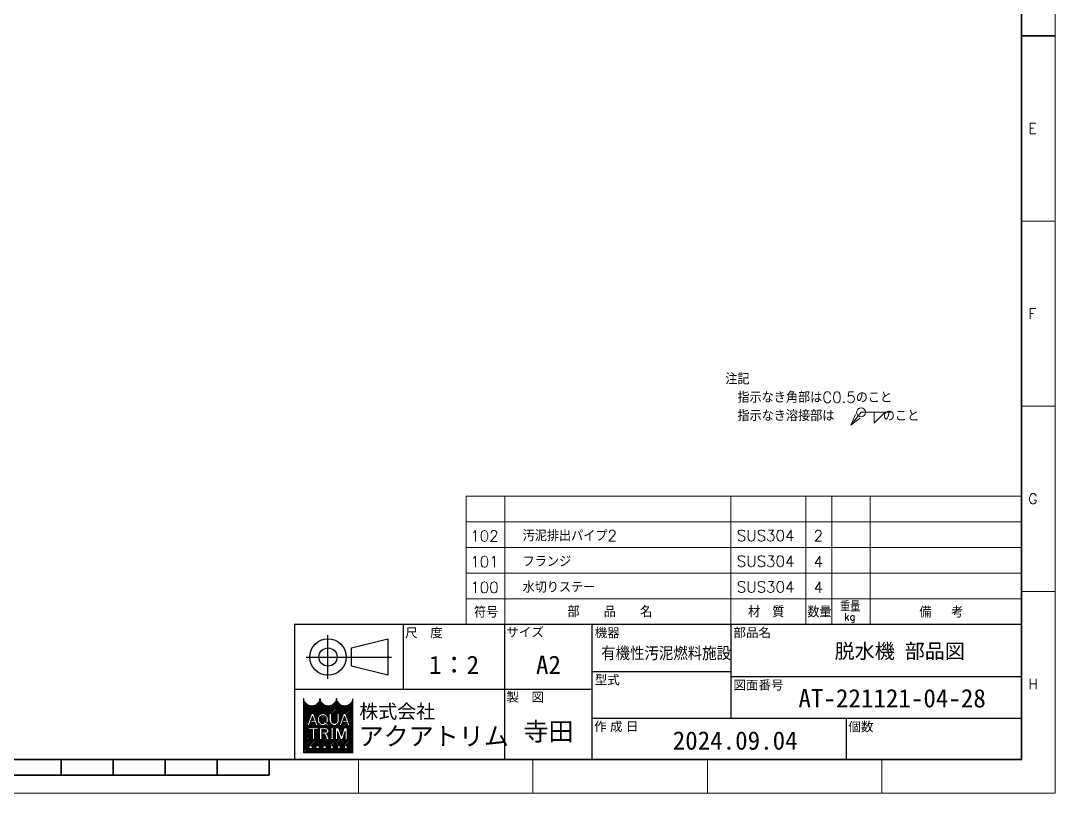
# Model space of a CAD drawing. Header units: millimetres. Extents: x 0 to 1176, y -11 to 828.
# Drawn here: x 613 to 1176, y 0 to 421 of the extents above; entities that cross this region are included whole.
import ezdxf
from ezdxf.enums import TextEntityAlignment as Align

# ---------------------------------------------------------------- set-up
doc = ezdxf.new("R2010")
doc.units = ezdxf.units.MM
doc.header["$LTSCALE"] = 0.8
for name, color, linetype, lineweight in [('07_TEXT', 3, 'Continuous', 13), ('08_DIM', 3, 'Continuous', 13), ('90_FRAME', 5, 'Continuous', 35)]:
    doc.layers.add(name, color=color, linetype=linetype, lineweight=lineweight)
doc.layers.add('91_BLANK', color=5, linetype='Continuous', lineweight=0, plot=False)
doc.styles.add('KSS_TXT', font='txt.shx', dxfattribs={"bigfont": 'extfont2.shx'})
doc.styles.add('MS_G', font='MS Gothic.ttf')
doc.styles.get("Standard").update_dxf_attribs({"font": 'txt.shx', "bigfont": 'extfont2.shx'})
doc.styles.add('表題用', font='MS PGothic.ttf')
doc.dimstyles.new('KSS_DIM', dxfattribs={"dimscale": 2, "dimtxt": 3, "dimasz": 2.5, "dimexe": 1.25, "dimexo": 0.625, "dimtad": 1, "dimdsep": 46, "dimtxsty": 'KSS_TXT', "dimblk": 'OPEN30', "dimcen": 0, "dimazin": 2, "dimtfac": 0.75, "dimtmove": 0, "dimatfit": 3, "dimldrblk": 'OPEN30', "dimfxl": 1.25, "dimtolj": 1, "dimarcsym": 0})

# ---------------------------------------------------------------- blocks, each defined once
blk = doc.blocks.new('Weld-line')
blk.add_line((0, 0), (1, 0))
blk = doc.blocks.new('Weld10-s5')
blk.add_circle((0, 0), 2)
blk = doc.blocks.new('Weld10-a1')
for p, q in [((5, 0), (0, 5)), ((0, 5), (0, 0)), ((0, 0), (5, 0))]:
    blk.add_line(p, q)
at = {"width": 0.9}
blk.add_attdef('S', text='', height=2.8, dxfattribs=at).set_placement((-2, 1), align=Align.RIGHT)
blk.add_attdef('L', (8, 1), '', height=2.8, dxfattribs=at)
blk = doc.blocks.new('_Open30')
at = {"color": 0, "linetype": 'ByBlock', "lineweight": -2}
for p, q in [((-1, 0.26794919), (0, 0)), ((0, 0), (-1, -0.26794919)), ((0, 0), (-1, 0))]:
    blk.add_line(p, q, dxfattribs=at)
blk = doc.blocks.new('Jis_w20130906110600')
blk.add_blockref('Weld10-s5', (0, 0))
at = {"xscale": -1, "rotation": 180}
blk.add_blockref('Weld10-a1', (6, 0), dxfattribs=at)
at = {"layer": '08_DIM', "xscale": 14, "yscale": 14, "zscale": 14}
blk.add_blockref('Weld-line', (0, 0), dxfattribs=at)
at = {"style": 'KSS_TXT', "flags": 1}
blk.add_attdef('JISINFO', (0, 0), '', height=3, dxfattribs=at)
at = {"layer": '08_DIM'}
blk.add_leader([(-4.630805428080293, -5.765361229938435), (0, 0)], dimstyle='KSS_DIM', dxfattribs=at)

msp = doc.modelspace()

# ---------------------------------------------------------------- hatches: boundary and pattern name
at = {"layer": '90_FRAME', "lineweight": 5}
h = msp.add_hatch(dxfattribs=at)
h.set_pattern_fill('_USER', color=4, scale=0.6, angle=45, pattern_type=0)
h.set_pattern_definition([(45, (-472.8385794196781, -7.484306880053822), (-0.4242640687119285, 0.4242640687119285), [])])
edge = h.paths.add_edge_path()
edge.add_arc((793.5534251480437, 51.53784441399969), 0.1280794679994826, 90, 180)
edge.add_ellipse((789.0706437680617, 51.53784441399969), major_axis=(-4.354701911982408, 0), ratio=0.8823529411764706, start_angle=360, end_angle=540, ccw=False)
edge.add_arc((784.5878623880797, 51.53784441399969), 0.1280794679994826, 3.187317984128255, 180.0000000000261)
edge.add_ellipse((780.1050810080976, 51.53784441399969), major_axis=(-4.354701911982408, 0), ratio=0.8823529411764706, start_angle=360, end_angle=540, ccw=False)
edge.add_arc((775.6222996281156, 51.53784441399969), 0.1280794679994826, 3.187317984128255, 180)
edge.add_ellipse((771.1395182481335, 51.53784441399969), major_axis=(-4.354701911982408, 0), ratio=0.8823529411764706, start_angle=360, end_angle=540, ccw=False)
edge.add_arc((766.6567368681515, 51.53784441399969), 0.1280794679994826, 3.187317984128255, 90)
edge.add_line((766.6567368681515, 51.66592388200027), (766.6567368681515, 22.07956677411951))
edge.add_line((766.6567368681515, 22.0795667741186), (793.5534251480428, 22.0795667741186))
edge.add_line((793.5534251480437, 22.0795667741186), (793.5534251480437, 51.66592388199845))
h.paths.add_polyline_path([(770.9938587518443, 43.36455290725374), (772.0557924384809, 43.36455290725374), (774.4706533591504, 36.99131857959858), (774.4706533591504, 36.96057950727939), (773.3209848216045, 36.96057950727939), (772.7198035799936, 38.64889171698454), (770.3554635039307, 38.64889171698454), (770.7020772380326, 39.6222956737802), (772.3731898458934, 39.6222956737802), (771.5248255951626, 42.00477806619804), (769.7286663687225, 36.96057950727939), (768.5789978311748, 36.96057950727939), (768.5789978311748, 36.99131857959858)], flags=16)
edge = h.paths.add_edge_path(flags=16)
edge.add_ellipse((777.1433386103724, 40.54680461126466), major_axis=(-2.9458277639881, 0), ratio=0.9565217391304346, start_angle=180, end_angle=360, ccw=False)
edge.add_line((780.0891663743603, 40.54680461126466), (780.0891663743603, 39.77832780326756))
edge.add_ellipse((777.1433386103724, 39.77832780326756), major_axis=(-2.9458277639881, 0), ratio=0.9565217391304346, start_angle=142.1052553177129, end_angle=180, ccw=False)
edge.add_line((779.468010385053, 38.04763067444131), (778.6426478953706, 38.72773857620362))
edge.add_ellipse((777.1433386103724, 39.85368730707526), major_axis=(1.87839559379198, 0), ratio=0.9950358206786509, start_angle=-37.0427632869818, end_angle=0)
edge.add_line((779.021731846118, 39.85361474845288), (779.021731846118, 40.47144510745696))
edge.add_ellipse((777.1433386103724, 40.47144510745696), major_axis=(1.878393235745405, 0), ratio=0.9947182625257321, start_angle=360, end_angle=540)
edge.add_line((775.2649453746269, 40.47144510745696), (775.2649453746269, 39.85362143639125))
edge.add_ellipse((777.1433386103724, 39.85368730707526), major_axis=(1.87839559379198, 0), ratio=0.9950358206786509, start_angle=-180, end_angle=-65.75794872216291)
edge.add_line((777.9145934877267, 38.14943292008687), (777.3916162355642, 38.65841501385697))
edge.add_line((777.3916162355633, 38.65841501385606), (777.9589388308702, 39.26083259910504))
edge.add_line((777.9589388308702, 39.26083259910595), (780.3310507988124, 37.30618586699896))
edge.add_line((780.3310507988115, 37.30618586699805), (779.5897877653258, 36.51906776107174))
edge.add_line((779.5897877653276, 36.51906776107265), (778.6993120950444, 37.38571381352907))
edge.add_ellipse((777.1433386103724, 39.77832780326756), major_axis=(-2.9458277639881, 0), ratio=0.9565217391304346, start_angle=0, end_angle=121.88362473889401, ccw=False)
edge.add_line((774.1975108463846, 39.77832780326756), (774.1975108463846, 40.54680461126466))
h.paths.add_polyline_path([(774.6611357525815, 35.67978482728452), (774.6611357525815, 34.78322855128775), (772.7399437325892, 34.78322855128775, 0.4142135623730951), (772.6118642645886, 34.65514908328808), (772.6118642645886, 29.27581142731017), (771.4591490525943, 29.27581142731017), (771.4591490525943, 34.65514908328808, 0.4142135623730951), (771.3310695845955, 34.78322855128775), (769.4098775646032, 34.78322855128775), (769.4098775646032, 35.67978482728452)], flags=16)
edge = h.paths.add_edge_path(flags=16)
edge.add_line((775.3911679103965, 35.67978482728452), (778.3369956743843, 35.67978482728452))
edge.add_ellipse((778.3369956743825, 33.99516590543411), major_axis=(-2.067472937939515, 3.797886173657114e-16), ratio=0.8148203011203055, start_angle=111.38697473498539, end_angle=270, ccw=False)
edge.add_arc((778.6540479922785, 31.71213810631437), 0.8374090168554462, 22.272952259934925, 58.5531130129101, ccw=False)
edge.add_line((779.4289768722408, 32.02953232886651), (780.532548080321, 29.32704321451004))
edge.add_line((780.5325480803219, 29.32704321451004), (780.5325480803219, 29.27581142731017))
edge.add_line((780.5325480803219, 29.27581142731017), (779.2901772407274, 29.27581142731017))
edge.add_line((779.2901772407274, 29.27581142731017), (778.3152446220627, 31.98955216494599))
edge.add_arc((777.8399919616584, 31.79822911158683), 0.5123178719979352, 21.92829786654815, 90)
edge.add_line((777.8399919616584, 32.31054698358369), (776.5823069627902, 32.31054698358369))
edge.add_line((776.5823069627893, 32.31054698358369), (776.5823069627893, 33.20710325958046))
edge.add_line((776.5823069627893, 33.20710325958046), (778.4906910359812, 33.20710325958046))
edge.add_arc((778.4632118087027, 33.99516590543411), 0.788541591624461, 271.9970571044071, 448.0029428955929)
edge.add_line((778.4906910359839, 34.78322855128775), (776.5438831223917, 34.78322855128775))
edge.add_line((776.5438831223908, 34.78322855128775), (776.5438831223908, 29.27581142731017))
edge.add_line((776.5438831223908, 29.27581142731017), (775.3911679103956, 29.27581142731017))
edge.add_line((775.3911679103965, 29.27581142731017), (775.3911679103965, 35.67978482728452))
h.paths.add_polyline_path([(780.6812270441476, 43.36455290725374), (781.8339422561437, 43.36455290725374), (781.8339422561437, 39.77832780326756, 0.175030561155744), (782.3424520746246, 38.3105584729856, 0.2571496110314638), (784.3993396696512, 38.3105584729856, 0.1750305611562702), (784.9078494881303, 39.77832780327211), (784.9078494881303, 43.36455290725374), (786.0605647001264, 43.36455290725374), (786.0605647001264, 39.54662901208306, -0.3793912406243967), (783.563015074136, 36.96057950727939), (783.1787766701361, 36.96057950727939, -0.3793912406243716), (780.6812270441476, 39.54662901208306)], flags=16)
h.paths.add_polyline_path([(781.5038360572578, 35.67978482728452), (782.9127102052532, 35.67978482728452), (782.9127102052532, 34.78322855128775, 0.4142135623730951), (782.7846307372545, 34.65514908328808), (782.7846307372545, 30.30044717130571, 0.4142135623730951), (782.9127102052532, 30.17236770330695), (782.9127102052532, 29.27581142731017), (781.5038360572578, 29.27581142731017), (781.5038360572578, 30.17236770330695, 0.4142135623730951), (781.6319155252584, 30.30044717130571), (781.6319155252584, 34.65514908328808, 0.4142135623730951), (781.5038360572578, 34.78322855128775)], flags=16)
h.paths.add_polyline_path([(784.0666734797267, 35.67978482728452), (785.7393387370973, 35.67978482728452), (787.2686601797138, 31.02868007085365), (788.7979816223303, 35.67978482728452), (790.4717083317353, 35.67978482728452), (790.4717083317353, 29.27581142731017), (789.318993119741, 29.27581142731017), (789.318993119741, 33.75859280729222), (787.8450177857119, 29.27581142731017), (786.6923025737176, 29.27581142731017), (785.2183272396867, 33.75859280729222), (785.2193886917228, 29.27581142731017), (784.0666734797267, 29.27581142731017)], flags=16)
h.paths.add_polyline_path([(788.4105285137136, 43.36455290725374), (789.4724622003503, 43.36455290725374), (791.8873231210198, 36.99131857959858), (791.8873231210198, 36.96057950727939), (790.737654583472, 36.96057950727939), (790.1364733418629, 38.64889171698454), (787.7721332658, 38.64889171698454), (788.1187469999002, 39.6222956737802), (789.7898596077628, 39.6222956737802), (788.941495357032, 42.00477806619804), (787.1453361305901, 36.96057950727939), (785.9956675930423, 36.96057950727939), (785.9956675930423, 36.99131857959858)], flags=16)
h.paths.add_polyline_path([(769.7306441001399, 25.92195081410321), (771.2675977161323, 25.92195081410321), (771.2675977161323, 24.38499719810991), (769.7306441001399, 24.38499719810991)], flags=16)
h.paths.add_polyline_path([(773.5730281401245, 25.92195081410321), (775.1099817561169, 25.92195081410321), (775.1099817561169, 24.38499719810991), (773.5730281401245, 24.38499719810991)], flags=16)
h.paths.add_polyline_path([(777.4154121801091, 25.92195081410321), (778.9523657961015, 25.92195081410321), (778.9523657961015, 24.38499719810991), (777.4154121801091, 24.38499719810991)], flags=16)
h.paths.add_polyline_path([(781.2577962200937, 25.92195081410321), (782.7947498360861, 25.92195081410321), (782.7947498360861, 24.38499719810991), (781.2577962200937, 24.38499719810991)], flags=16)
h.paths.add_polyline_path([(785.1001802600783, 25.92195081410321), (786.6371338760707, 25.92195081410321), (786.6371338760707, 24.38499719810991), (785.1001802600783, 24.38499719810991)], flags=16)
h.paths.add_polyline_path([(788.9425643000629, 25.92195081410321), (790.4795179160553, 25.92195081410321), (790.4795179160553, 24.38499719810991), (788.9425643000629, 24.38499719810991)], flags=16)

# ---------------------------------------------------------------- linework, layer by layer
at = {"layer": '90_FRAME'}
for p, q in [((1176.045220391676, 412.4119126789548), (1157.639281820322, 412.4119126789548)), ((634.7170601075671, 9.828599470541333), (634.7170601075671, 18.32364804193733)), ((663.0338886788822, 9.828599470541333), (663.0338886788822, 18.32364804193733)), ((691.3507172501975, 9.828599470541333), (691.3507172501975, 18.32364804193733)), ((719.6675458215126, 9.828599470541333), (719.6675458215126, 18.32364804193733)), ((747.9843743928279, 9.828599470541333), (747.9843743928279, 18.32364804193733)), ((464.8160886796836, 9.828599470541333), (747.9843743928279, 9.828599470541333))]:
    msp.add_line(p, q, dxfattribs=at)
at = {"layer": '90_FRAME', "color": 4, "lineweight": 13}
for p, q in [((1176.045220391676, 311.5958618768625), (1157.639281820322, 311.5958618768625)), ((1176.045220391676, 210.7798110747701), (1157.639281820322, 210.7798110747701)), ((855.1964157504806, 161.8665036802491), (1157.639270267205, 161.8665036802491)), ((855.1964273035973, 161.8665036802491), (855.1964273035971, 91.86650518449736)), ((876.1964246786008, 161.8665036802491), (876.1964246786008, 91.86650518449736)), ((999.3773686841575, 161.8665036802491), (999.3773686841575, 91.86650518449736)), ((1040.265596163119, 161.8665036802491), (1040.265596163128, 91.86650518449736)), ((1054.265594413119, 161.8665036802491), (1054.26559441313, 91.86650518449736)), ((1075.265591788126, 161.8665036802491), (1075.265591788126, 91.86650518449736)), ((855.1964157504806, 147.8665036802491), (1157.639270267205, 147.8665036802491)), ((855.1964157504806, 133.8665029326819), (1157.639270267205, 133.8665029326819)), ((855.1964157504806, 119.8665036802491), (1157.639270267205, 119.8665036802491)), ((1176.045220391676, 109.9637602726778), (1157.639281820322, 109.9637602726778)), ((855.1964157504806, 105.8665036802491), (1157.639270267205, 105.8665036802491)), ((796.4911017354849, -1.126752522395691e-07), (796.4911017354849, 18.32364804193733)), ((891.5365368351013, -1.126752522395691e-07), (891.5365368351013, 18.32364804193733)), ((986.581971934718, -1.126752522395691e-07), (986.581971934718, 18.32364804193733)), ((1081.627407034335, -1.126752522395691e-07), (1081.627407034335, 18.32364804193733))]:
    msp.add_line(p, q, dxfattribs=at)
at = {"layer": '90_FRAME', "color": 0, "lineweight": 25}
for p, q in [((821.0392818216803, 56.50936232749612), (821.0392818216803, 91.86650518449736)), ((876.1964246786008, 18.32364804193733), (876.1964246786008, 91.86650518449736)), ((923.8535675355213, 18.32364804193733), (923.8535675355213, 91.86650518449736)), ((999.3773686841575, 91.86650518449736), (999.3773686841575, 40.95221947041685)), ((779.9542818218467, 62.30793375604574), (779.9542818218467, 86.06793375594955)), ((768.0742818218948, 74.18793375599583), (814.6042818217063, 74.18793375599583)), ((923.8535675355213, 66.40936232745756), (999.3773686841575, 66.40936232745756)), ((999.3773686841575, 63.58079089889637), (1157.639281820322, 63.58079089889637)), ((923.8535675355213, 56.50936232749612), (761.6392818219208, 56.50936232749612)), ((923.8535675355213, 40.95221947041685), (1157.639281820322, 40.95221947041685)), ((1062.1249961064, 40.95221947041685), (1062.1249961064, 18.32364804193733))]:
    msp.add_line(p, q, dxfattribs=at)
at = {"layer": '90_FRAME', "color": 4, "lineweight": 5}
for p, q in [((766.6567368681515, 22.0795667741186), (766.6567368681515, 51.66592388200027)), ((793.5534251480437, 51.66592388200027), (793.5534251480437, 22.0795667741186)), ((768.5789978311748, 36.99131857959858), (770.9938587518443, 43.36455290725374)), ((769.7286663687225, 36.96057950727939), (771.5248255951626, 42.00477806619804)), ((770.3554635039307, 38.64889171698454), (770.7020772380326, 39.6222956737802)), ((770.7020772380326, 39.6222956737802), (772.3731898458934, 39.6222956737802)), ((770.9938587518443, 43.36455290725374), (772.0557924384809, 43.36455290725374)), ((772.3731898458934, 39.6222956737802), (771.5248255951626, 42.00477806619804)), ((774.4706533591504, 36.99131857959858), (772.0557924384809, 43.36455290725374)), ((774.1975108463846, 40.54680461126466), (774.1975108463846, 39.77832780326756)), ((775.2649453746269, 40.47144510745696), (775.2649453746269, 39.85666366105946)), ((779.021731846118, 40.47144510745696), (779.021731846118, 39.85666366105946)), ((780.0891663743603, 40.54680461126466), (780.0891663743603, 39.77832780326756)), ((780.6812270441476, 39.54662901208306), (780.6812270441476, 43.36455290725374)), ((781.8339422561437, 43.36455290725374), (780.6812270441476, 43.36455290725374)), ((781.8339422561437, 39.77832780326756), (781.8339422561437, 43.36455290725374)), ((784.9078494881303, 39.77832780326756), (784.9078494881303, 43.36455290725374)), ((784.9078494881303, 43.36455290725374), (786.0605647001264, 43.36455290725374)), ((785.9956675930423, 36.99131857959858), (788.4105285137136, 43.36455290725374)), ((786.0605647001264, 39.54662901208306), (786.0605647001264, 43.36455290725374)), ((787.1453361305901, 36.96057950727939), (788.941495357032, 42.00477806619804)), ((787.7721332658, 38.64889171698454), (788.1187469999002, 39.6222956737802)), ((788.1187469999002, 39.6222956737802), (789.7898596077628, 39.6222956737802)), ((788.4105285137136, 43.36455290725374), (789.4724622003503, 43.36455290725374)), ((789.7898596077628, 39.6222956737802), (788.941495357032, 42.00477806619804)), ((791.8873231210198, 36.99131857959858), (789.4724622003503, 43.36455290725374)), ((768.5789978311748, 36.96057950727939), (768.5789978311748, 36.99131857959858)), ((768.5789978311748, 36.99131857959858), (768.5789978311748, 36.99131857959858)), ((768.5789978311748, 36.96057950727939), (768.5789978311748, 36.99131857959858)), ((768.5789978311748, 36.96057950727939), (769.7286663687225, 36.96057950727939)), ((769.4098775646032, 35.67978482728452), (774.6611357525815, 35.67978482728452)), ((769.4098775646032, 35.67978482728452), (769.4098775646032, 34.78322855128775)), ((769.4098775646032, 34.78322855128775), (771.3310695845955, 34.78322855128775)), ((770.3554635039307, 38.64889171698454), (772.7198035799936, 38.64889171698454)), ((771.4591490525943, 29.27581142731017), (771.4591490525943, 34.65514908328808)), ((772.6118642645886, 29.27581142731017), (772.6118642645886, 34.65514908328808)), ((773.3209848216045, 36.96057950727939), (772.7198035799936, 38.64889171698454)), ((772.7399437325892, 34.78322855128775), (774.6611357525815, 34.78322855128775)), ((774.4706533591504, 36.96057950727939), (773.3209848216045, 36.96057950727939)), ((774.4706533591504, 36.96057950727939), (774.4706533591504, 36.99131857959858)), ((774.6611357525815, 35.67978482728452), (774.6611357525815, 34.78322855128775)), ((775.3911679103965, 35.67978482728452), (775.3911679103965, 29.27581142731017)), ((775.3911679103965, 35.67978482728452), (778.3369956743825, 35.67978482728452)), ((776.5438831223908, 29.27581142731017), (776.5438831223908, 34.78322855128775)), ((776.5438831223908, 34.78322855128775), (778.4906910359839, 34.78322855128775)), ((777.3916162355633, 38.65841501385606), (777.9589388308702, 39.26083259910595)), ((777.3916162355633, 38.65841501385606), (777.9145934877267, 38.14943292008687)), ((777.9589388308702, 39.26083259910595), (780.3310507988115, 37.30618586699805)), ((778.6426478953706, 38.72773857620362), (779.468010385053, 38.04763067444131)), ((778.6993120950444, 37.38571381352907), (779.5897877653276, 36.51906776107265)), ((779.5897877653276, 36.51906776107265), (780.3310507988115, 37.30618586699805)), ((781.5038360572578, 35.67978482728452), (782.9127102052532, 35.67978482728452)), ((781.5038360572578, 35.67978482728452), (781.5038360572578, 34.78322855128775)), ((781.6319155252584, 30.30044717130571), (781.6319155252584, 34.65514908328808)), ((782.7846307372545, 30.30044717130571), (782.7846307372545, 34.65514908328808)), ((782.9127102052532, 35.67978482728452), (782.9127102052532, 34.78322855128775)), ((783.563015074136, 36.96057950727939), (783.178776670138, 36.96057950727939)), ((784.0666734797267, 35.67978482728452), (784.0666734797267, 29.27581142731017)), ((784.0666734797267, 35.67978482728452), (785.7393387370973, 35.67978482728452)), ((787.2686601797138, 31.02868007085365), (785.7393387370973, 35.67978482728452)), ((785.9956675930423, 36.96057950727939), (785.9956675930423, 36.99131857959858)), ((785.9956675930423, 36.99131857959858), (785.9956675930423, 36.99131857959858)), ((785.9956675930423, 36.96057950727939), (785.9956675930423, 36.99131857959858)), ((785.9956675930423, 36.96057950727939), (787.1453361305901, 36.96057950727939)), ((787.2686601797138, 31.02868007085365), (788.7979816223303, 35.67978482728452)), ((787.7721332658, 38.64889171698454), (790.1364733418629, 38.64889171698454)), ((790.4717083317353, 35.67978482728452), (788.7979816223303, 35.67978482728452)), ((790.737654583472, 36.96057950727939), (790.1364733418629, 38.64889171698454)), ((790.4717083317353, 29.27581142731017), (790.4717083317353, 35.67978482728452)), ((791.8873231210198, 36.96057950727939), (790.737654583472, 36.96057950727939)), ((791.8873231210198, 36.96057950727939), (791.8873231210198, 36.99131857959858)), ((771.4591490525943, 29.27581142731017), (772.6118642645886, 29.27581142731017)), ((775.3911679103965, 29.27581142731017), (776.5438831223908, 29.27581142731017)), ((776.5823069627893, 32.31054698358369), (776.5823069627893, 33.20710325958046)), ((776.5823069627893, 33.20710325958046), (778.4906910359839, 33.20710325958046)), ((776.5823069627893, 32.31054698358369), (777.8399919616584, 32.31054698358369)), ((778.3152446220627, 31.98955216494599), (779.2901772407274, 29.27581142731017)), ((779.2901772407274, 29.27581142731017), (780.5325480803219, 29.27581142731017)), ((779.4289768722408, 32.02953232886742), (780.5325480803219, 29.32704321451004)), ((780.5325480803219, 29.32704321451004), (780.5325480803219, 29.27581142731017)), ((781.5038360572578, 29.27581142731017), (781.5038360572578, 30.17236770330695)), ((781.5038360572578, 29.27581142731017), (782.9127102052532, 29.27581142731017)), ((782.9127102052532, 29.27581142731017), (782.9127102052532, 30.17236770330695)), ((784.0666734797267, 29.27581142731017), (785.2193886917228, 29.27581142731017)), ((785.2193886917228, 29.27581142731017), (785.2183272396867, 33.75859280729222)), ((786.6923025737176, 29.27581142731017), (785.2183272396867, 33.75859280729222)), ((786.6923025737176, 29.27581142731017), (787.8450177857119, 29.27581142731017)), ((787.8450177857119, 29.27581142731017), (789.318993119741, 33.75859280729222)), ((789.318993119741, 33.75859280729222), (789.318993119741, 29.27581142731017)), ((789.318993119741, 29.27581142731017), (790.4717083317353, 29.27581142731017)), ((769.7306441001399, 25.92195081410321), (771.2675977161323, 25.92195081410321)), ((769.7306441001399, 25.92195081410321), (769.7306441001399, 24.38499719810991)), ((771.2675977161323, 24.38499719810991), (769.7306441001399, 24.38499719810991)), ((771.2675977161323, 25.92195081410321), (771.2675977161323, 24.38499719810991)), ((773.5730281401245, 25.92195081410321), (775.1099817561169, 25.92195081410321)), ((773.5730281401245, 25.92195081410321), (773.5730281401245, 24.38499719810991)), ((775.1099817561169, 24.38499719810991), (773.5730281401245, 24.38499719810991)), ((775.1099817561169, 25.92195081410321), (775.1099817561169, 24.38499719810991)), ((777.4154121801091, 25.92195081410321), (778.9523657961015, 25.92195081410321)), ((777.4154121801091, 25.92195081410321), (777.4154121801091, 24.38499719810991)), ((778.9523657961015, 24.38499719810991), (777.4154121801091, 24.38499719810991)), ((778.9523657961015, 25.92195081410321), (778.9523657961015, 24.38499719810991)), ((781.2577962200937, 25.92195081410321), (782.7947498360861, 25.92195081410321)), ((781.2577962200937, 25.92195081410321), (781.2577962200937, 24.38499719810991)), ((782.7947498360861, 24.38499719810991), (781.2577962200937, 24.38499719810991)), ((782.7947498360861, 25.92195081410321), (782.7947498360861, 24.38499719810991)), ((785.1001802600783, 25.92195081410321), (786.6371338760707, 25.92195081410321)), ((785.1001802600783, 25.92195081410321), (785.1001802600783, 24.38499719810991)), ((786.6371338760707, 24.38499719810991), (785.1001802600783, 24.38499719810991)), ((786.6371338760707, 25.92195081410321), (786.6371338760707, 24.38499719810991)), ((790.4795179160553, 25.92195081410321), (788.9425643000629, 25.92195081410321)), ((788.9425643000629, 25.92195081410321), (788.9425643000629, 24.38499719810991)), ((788.9425643000629, 24.38499719810991), (790.4795179160553, 24.38499719810991)), ((790.4795179160553, 25.92195081410321), (790.4795179160553, 24.38499719810991)), ((793.5534251480437, 22.0795667741186), (766.6567368681515, 22.0795667741186))]:
    msp.add_line(p, q, dxfattribs=at)
at = {"layer": '90_FRAME'}
msp.add_lwpolyline([(55.16118125218932, 18.32364804193733), (1157.639281820322, 18.32364804193733), (1157.639281820322, 806.5001773159722), (55.16118125218932, 806.5001773159722)], close=True, dxfattribs=at)
at = {"layer": '90_FRAME', "color": 0, "lineweight": 25}
msp.add_lwpolyline([(761.6392818219208, 18.32364804193733), (1157.639281820322, 18.32364804193733), (1157.639281820322, 91.86650518449736), (761.6392818219208, 91.86650518449736)], close=True, dxfattribs=at)
msp.add_lwpolyline([(792.8242818217966, 79.13793375597655), (812.6242818217158, 84.08793375595727), (812.6242818217158, 64.28793375603803), (792.8242818217966, 69.23793375601693), (792.8242818217966, 79.13793375597655)], dxfattribs=at)
for radius in [9.89999999996, 4.94999999998]:
    msp.add_circle((779.9542818218467, 74.18793375599583), radius, dxfattribs=at)
at = {"layer": '90_FRAME', "color": 4, "lineweight": 5}
for centre, radius, start, end in [((766.6567368681515, 51.53784441399969), 0.1280794679994826, 0, 90), ((775.6222996281156, 51.53784441399969), 0.1280794679994826, 0, 180), ((775.6222996281156, 51.53784441399969), 0.1280794679994826, 0, 90), ((784.5878623880797, 51.53784441399969), 0.1280794679994826, 0, 180), ((793.5534251480437, 51.53784441399969), 0.1280794679994826, 90, 180), ((783.3887990136989, 39.66247840767667), 2.710049271279299, 182.4500309922613, 265.5552572885243), ((784.1204182585477, 39.74850770595552), 2.286670450191321, 179.2527938813868, 218.9645718468802), ((783.3529927305751, 39.66247840767667), 2.710049271279299, 274.4447427114757, 357.5499690077386), ((782.6213734857263, 39.74850770595552), 2.286670450191064, 321.0354281531198, 0.7472061186132516), ((771.3310695845955, 34.65514908328808), 0.1280794679994826, 0, 90), ((772.7399437325892, 34.65514908328808), 0.1280794679994826, 90, 180), ((778.4632118087027, 33.99516590543411), 0.788541591624461, 271.9970571043541, 88.00294289554164), ((781.5038360572578, 34.65514908328808), 0.1280794679994826, 0, 90), ((783.3708958721379, 40.17802581788695), 2.131931267400064, 241.1577278083189, 298.8422721916811), ((782.9127102052532, 34.65514908328808), 0.1280794679994826, 90, 180), ((777.8399919616584, 31.79822911158683), 0.5123178719979303, 21.92829786655026, 90), ((778.6540479922785, 31.71213810631437), 0.8374090168554603, 22.27295225998095, 58.55311301286324), ((781.5038360572578, 30.30044717130571), 0.1280794679994826, 270, 0), ((782.9127102052532, 30.30044717130571), 0.1280794679994826, 180, 270)]:
    msp.add_arc(centre, radius, start, end, dxfattribs=at)
for centre, major_axis, ratio, start_param, end_param in [((771.1395182481335, 51.53784441399969), (-4.354701911982408, 0), 0.8823529411764706, 6.283185307179586, 9.42477796076938), ((780.1050810080976, 51.53784441399969), (-4.354701911982408, 0), 0.8823529411764706, 6.283185307179586, 9.42477796076938), ((789.0706437680617, 51.53784441399969), (-4.354701911982408, 0), 0.8823529411764706, 6.283185307179586, 9.42477796076938), ((777.1433386103724, 40.54680461126466), (-2.9458277639881, 0), 0.9565217391304346, 3.141592653589793, 6.283185307179586), ((777.1433386103724, 40.47144510745696), (1.878393235745405, 0), 0.9947182625257321, 6.283185307179586, 9.42477796076938), ((778.3369956743825, 33.99516590543411), (-2.067472937939515, 3.797886173657099e-16), 0.8148203011203053, 1.944069452961235, 4.71238898038469)]:
    msp.add_ellipse(centre, major_axis=major_axis, ratio=ratio, start_param=start_param, end_param=end_param, dxfattribs=at)
at = {"layer": '90_FRAME', "color": 4, "lineweight": 5, "extrusion": (0, 0, -1)}
for centre, major_axis, ratio, start_param, end_param in [((777.1433386103724, 39.77832780326756), (-2.9458277639881, 0), 0.9565217391304346, 4.155914751220672, 6.283185307179586), ((777.1433386103724, 39.85368730707526), (1.87839559379198, 0), 0.9950358206786509, 7.430878021738927, 9.42477796076938), ((777.1433386103724, 39.85368730707526), (1.87839559379198, 0), 0.9950358206786509, 6.283185307179586, 6.929703490574296), ((777.1433386103724, 39.77832780326756), (-2.9458277639881, 0), 0.9565217391304346, 3.141592653589793, 3.802980717498315)]:
    msp.add_ellipse(centre, major_axis=major_axis, ratio=ratio, start_param=start_param, end_param=end_param, dxfattribs=at)
at = {"layer": '91_BLANK'}
msp.add_lwpolyline([(-8.093381893559127e-07, -1.126752522395691e-07), (1176.045220389722, -1.126752522395691e-07), (1176.045220389722, 827.7461158911236), (-8.093381893559127e-07, 827.7461158911236)], close=True, dxfattribs=at)

# ---------------------------------------------------------------- block references
at = {"layer": '08_DIM', "xscale": 1.2, "yscale": 1.2, "zscale": 1.2}
msp.add_blockref('Jis_w20130906110600', (1070.266567389413, 207.4584143054244), dxfattribs=at)

# ---------------------------------------------------------------- texts
at = {"layer": '07_TEXT', "ltscale": 2, "insert": (996.3296364123114, 228.6238287438262), "char_height": 6, "attachment_point": 1}
msp.add_mtext_dynamic_manual_height_columns('注記\\P\u3000指示なき角部はC0.5のこと\\P\u3000指示なき溶接部は\u3000\u3000\u3000\u3000のこと', width=143.620977531059, gutter_width=15, heights=[0], dxfattribs=at)
at = {"layer": '90_FRAME', "color": 0, "lineweight": 13, "style": 'KSS_TXT'}
for s, p in [('E', (1161.298285012734, 362.0038872779087)), ('F', (1161.298285012734, 261.1878364758163)), ('G', (1161.298285012734, 160.371785673724)), ('H', (1161.298285012734, 59.55573487163161))]:
    msp.add_text(s, height=5.68, dxfattribs=at).set_placement(p, align=Align.MIDDLE_LEFT)
at = {"layer": '90_FRAME', "color": 3, "lineweight": 13}
for s, p in [('102', (865.1812757925607, 140.111256976057)), ('2', (1046.994030336783, 140.2118539957457)), ('101', (865.1812757925607, 126.1112547287928)), ('4', (1046.994030336783, 126.2118532481785)), ('100', (865.1812757925607, 112.11125547636)), ('4', (1046.994030336783, 112.2118539957457))]:
    msp.add_text(s, height=6, dxfattribs=at).set_placement(p, align=Align.MIDDLE_CENTER)
for s, height, p in [('汚泥排出パイプ2', 6, (885.9501916895904, 137.26560184238)), ('SUS304', 6, (1002.600117199922, 137.3451866012696)), ('フランジ', 6, (885.9501916895904, 123.2656010948129)), ('SUS304', 6, (1002.600117199922, 123.3451858537025)), ('水切りステー', 6, (885.9501916895904, 109.26560184238)), ('SUS304', 6, (1002.600117199922, 109.3451866012696)), ('符号', 6, (859.4724164926849, 95.67944828807802)), ('部\u3000\u3000品\u3000\u3000名', 6, (910.3368446921634, 95.89722603863473)), ('材\u3000質', 6, (1008.71424253699, 95.82514066336572)), ('数量', 6, (1041.000880388416, 95.78004680747532)), ('重量', 5, (1058.838975102166, 99.05223648211236)), ('備  考', 6, (1102.026460553312, 95.67944828807802)), ('kg', 4, (1061.048904633025, 94.1598873875379))]:
    msp.add_text(s, height=height, dxfattribs=at).set_placement(p)
at = {"layer": '90_FRAME', "color": 0, "style": '表題用'}
for s, p in [('尺\u3000度', (821.936319163409, 87.43806134731406)), ('サイズ', (877.0934620203277, 87.81096901212825)), ('機器', (925.2127254749009, 87.52068486657575)), ('部品名', (1000.736526623541, 87.52068486657575)), ('型式', (925.2127254749009, 61.81354200953595)), ('図面番号', (1000.736526623539, 58.98497058097476)), ('製\u3000図', (877.093492493166, 52.45382615512884)), ('作 成 日', (924.8676510503826, 36.41629897687292)), ('個数', (1063.312439600167, 36.27801710724364))]:
    msp.add_text(s, height=5, dxfattribs=at).set_placement(p, align=Align.MIDDLE_LEFT)
at = {"layer": '90_FRAME', "color": 0, "style": 'MS_G', "width": 0.9}
msp.add_text('有機性汚泥燃料施設', height=6.4, dxfattribs=at).set_placement((928.7351511651736, 73.15782309002728))
at = {"layer": '90_FRAME', "color": 0, "style": 'MS_G'}
for s, height, p in [('脱水機 部品図', 8, (1055.890953385075, 73.44487824895592)), ('AT-221121-04-28', 10, (1036.166975513737, 46.77288324377699)), ('2024.09.04', 10, (967.6892013926001, 23.75537185249132))]:
    msp.add_text(s, height=height, dxfattribs=at).set_placement(p)
msp.add_text('A2', height=10, dxfattribs=at).set_placement((900.0249961070601, 69.94507661315677), align=Align.MIDDLE)
at = {"layer": '90_FRAME', "color": 4, "style": 'MS_G'}
msp.add_text('株式会社', height=7.56077142854088, dxfattribs=at).set_placement((817.6727214211476, 44.57195306907809), align=Align.MIDDLE_CENTER)
msp.add_text('アクアトリム', height=10, dxfattribs=at).set_placement((796.6298082393753, 26.10595901925254))
at = {"layer": '90_FRAME', "color": 0, "style": 'MS_G'}
for tag, p in [('1：2', (848.6178532501415, 69.94507661315677)), ('寺田', (900.0249961070601, 33.8807908990166))]:
    msp.add_attdef(tag, text='', height=10, dxfattribs=at).set_placement(p, align=Align.MIDDLE)

doc.saveas('drawing.dxf')
